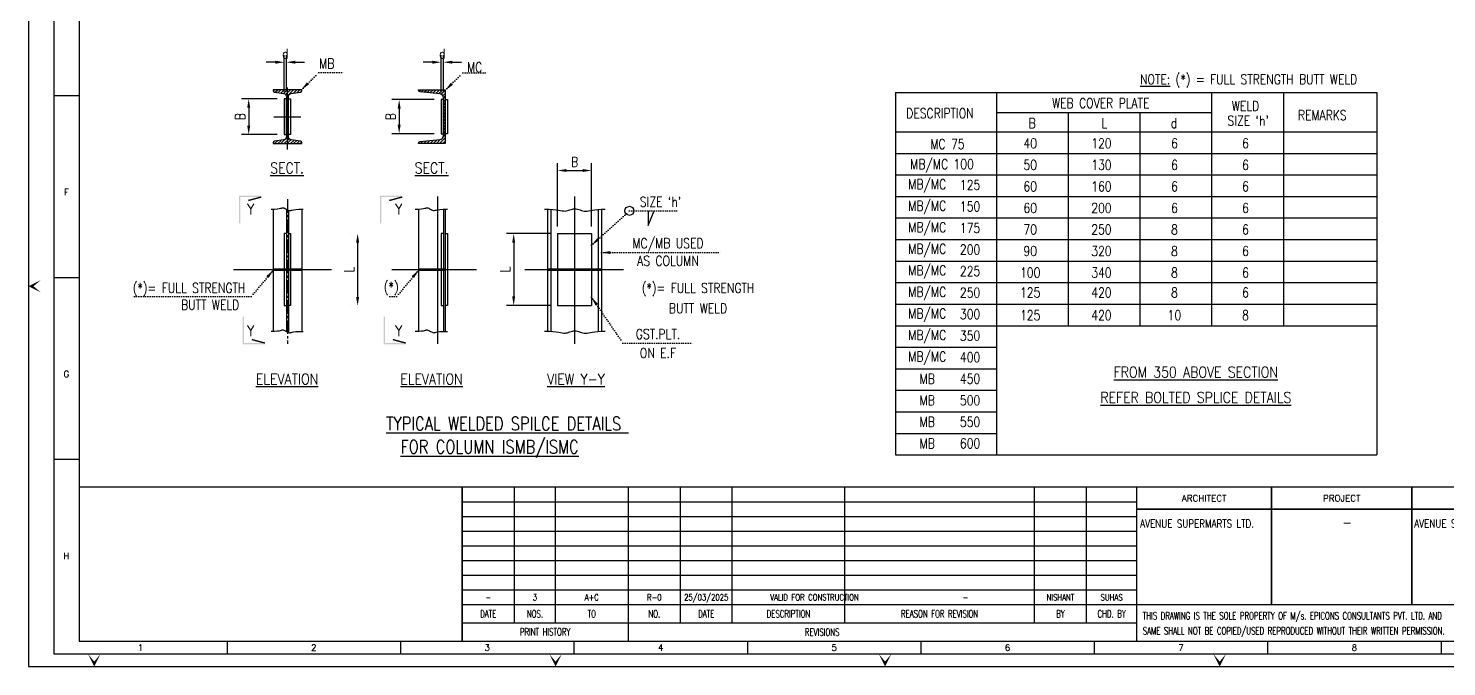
# Model space of a CAD drawing. Extents: x -69352 to 1013721, y -547461 to -186867.
# Drawn here: x -69352 to -29827, y -521448 to -503669 of the extents above; entities that cross this region are included whole.
import ezdxf
from ezdxf.enums import TextEntityAlignment as Align
from ezdxf.lldxf.tags import DXFTag

# ---------------------------------------------------------------- set-up
doc = ezdxf.new("R2010")
doc.units = 0
doc.header["$LTSCALE"] = 500
doc.header["$MEASUREMENT"] = 0
doc.header["$PDMODE"] = 35
doc.header["$PDSIZE"] = -15
doc.linetypes.add('CENTER2', pattern=[1.125, 0.75, -0.125, 0.125, -0.125])
doc.linetypes.add('DOT2', pattern=[0.125, 0, -0.125])
doc.layers.get('DEFPOINTS').update_dxf_attribs({"color": 4})
for name, color, linetype in [('CIV-CEN', 1, 'CENTER2'), ('CIV-COL', 3, 'Continuous'), ('CIV-DIM', 2, 'Continuous'), ('CIV-PLT', 2, 'Continuous'), ('CIV-SYM', 3, 'Continuous'), ('CIV-TBL', 7, 'Continuous'), ('CIV-TIT', 4, 'Continuous'), ('PNA', 10, 'Continuous'), ('S-TEXT', 2, 'Continuous'), ('S-TEXT-1', 4, 'Continuous'), ('S-TEXT-1 @ 1', 4, 'Continuous'), ('S-TITIL', 6, 'Continuous'), ('SHEET', 7, 'Continuous'), ('TEXT', 4, 'Continuous'), ('TEXT (SHEET)', 4, 'Continuous')]:
    doc.layers.add(name, color=color, linetype=linetype)
doc.styles.add('ROMANS', font='simplex.shx', dxfattribs={"width": 0.8, "height": 275})
tags = doc.linetypes.add('HIDDEN', pattern=[0.375, 0.25, -0.125]).pattern_tags.tags
tags[6:7] = [DXFTag(74, 4), DXFTag(75, 0), DXFTag(340, '0'), DXFTag(46, 1.0), DXFTag(50, 0.0), DXFTag(44, 0.0), DXFTag(45, 0.0)]
tags[4:5] = [DXFTag(74, 4), DXFTag(75, 0), DXFTag(340, '0'), DXFTag(46, 1.0), DXFTag(50, 0.0), DXFTag(44, 0.0), DXFTag(45, 0.0)]
doc.dimstyles.new('dim100', dxfattribs={"dimtxt": 250, "dimasz": 250, "dimexe": 200, "dimexo": 200, "dimgap": 100, "dimtad": 1, "dimdec": 0, "dimzin": 0, "dimdsep": 46, "dimtxsty": 'ROMANS', "dimcen": 0, "dimclrd": 5, "dimclre": 5, "dimclrt": 4, "dimadec": 0, "dimazin": 0, "dimtfac": 1, "dimtdec": 0, "dimtix": 1, "dimtofl": 0, "dimtmove": 2, "dimatfit": 3, "dimfxl": 0, "dimtolj": 1, "dimtzin": 0, "dimlwd": -1, "dimlwe": -1, "dimarcsym": 0})

# ---------------------------------------------------------------- blocks, each defined once
blk = doc.blocks.new('*D1393')
at = {"layer": 'CIV-DIM', "color": 5}
for p, q in [((-54606, -509186), (-54606, -507428)), ((-53656, -509186), (-53656, -507428)), ((-54356, -507628), (-53906, -507628))]:
    blk.add_line(p, q, dxfattribs=at)
for points in [[(-54356, -507586), (-54356, -507669), (-54606, -507628)], [(-53906, -507669), (-53906, -507586), (-53656, -507628)]]:
    blk.add_solid(points, dxfattribs=at)
at = {"layer": 'DEFPOINTS', "color": 0}
for p in [(-53656, -507628), (-54606, -509386), (-53656, -509386)]:
    blk.add_point(p, dxfattribs=at)
at = {"layer": 'CIV-DIM', "color": 4, "insert": (-54131, -507390), "char_height": 275, "attachment_point": 5, "style": 'ROMANS'}
blk.add_mtext('\\A1;B', dxfattribs=at)
blk = doc.blocks.new('SECMARK')
for points in [[(0, 6.24), (0.38, 6.24), (0, 0.05), (0.38, 0.43)], [(0.19, 6.19), (0.56, 6.29), (1.16, 2.57), (1.53, 2.67)], [(0, 0.05), (0.38, 0.43), (7.69, 0.05), (7.69, 0.43)]]:
    blk.add_trace(points)
blk = doc.blocks.new('*D1394')
at = {"layer": 'CIV-DIM', "color": 5}
for p, q in [((-60376, -509385), (-60376, -509385)), ((-60176, -509635), (-60176, -511151)), ((-60376, -511401), (-60376, -511401))]:
    blk.add_line(p, q, dxfattribs=at)
for points in [[(-60134, -509635), (-60218, -509635), (-60176, -509385)], [(-60218, -511151), (-60134, -511151), (-60176, -511401)]]:
    blk.add_solid(points, dxfattribs=at)
at = {"layer": 'DEFPOINTS', "color": 0}
for p in [(-60176, -509385), (-60176, -511401), (-60176, -511401)]:
    blk.add_point(p, dxfattribs=at)
at = {"layer": 'CIV-DIM', "color": 4, "insert": (-60413, -510393), "char_height": 275, "attachment_point": 5, "rotation": 90, "style": 'ROMANS'}
blk.add_mtext('\\A1;L', dxfattribs=at)
blk = doc.blocks.new('*D1395')
at = {"layer": 'CIV-DIM', "color": 5}
for p, q in [((-54806, -509386), (-56027, -509386)), ((-55827, -509636), (-55827, -511136)), ((-54806, -511386), (-56027, -511386))]:
    blk.add_line(p, q, dxfattribs=at)
for points in [[(-55786, -509636), (-55869, -509636), (-55827, -509386)], [(-55869, -511136), (-55786, -511136), (-55827, -511386)]]:
    blk.add_solid(points, dxfattribs=at)
at = {"layer": 'DEFPOINTS', "color": 0}
for p in [(-54606, -509386), (-55827, -511386), (-54606, -511386)]:
    blk.add_point(p, dxfattribs=at)
at = {"layer": 'CIV-DIM', "color": 4, "insert": (-56065, -510386), "char_height": 275, "attachment_point": 5, "rotation": 90, "style": 'ROMANS'}
blk.add_mtext('\\A1;L', dxfattribs=at)
blk = doc.blocks.new('*X1368')
at = {"color": 0}
for p, q in [((468.4, 2687), (472.2, 2690.7)), ((474.2, 2683.9), (481, 2690.7)), ((481.9, 2682.8), (489.9, 2690.7)), ((489.7, 2681.7), (498.7, 2690.7)), ((497.4, 2680.6), (507.5, 2690.7)), ((503.2, 2677.5), (516.4, 2690.7)), ((505.3, 2670.8), (525.2, 2690.7)), ((524.8, 2681.5), (534, 2690.7)), ((535.1, 2682.9), (542.9, 2690.7)), ((874.5, 2686.5), (878.8, 2690.7)), ((881.4, 2684.5), (887.6, 2690.7)), ((889.4, 2683.7), (896.4, 2690.7)), ((897.4, 2682.8), (905.3, 2690.7)), ((905.4, 2682), (914.1, 2690.7)), ((913.4, 2681.2), (923, 2690.7)), ((921.4, 2680.3), (931.8, 2690.7)), ((929.4, 2679.5), (940.6, 2690.7)), ((936.9, 2678.2), (948.2, 2689.5)), ((505.3, 2662), (510.8, 2667.5)), ((505.3, 2653.2), (510.8, 2658.7)), ((505.3, 2644.3), (510.8, 2649.8)), ((545.7, 2684.7), (547.6, 2686.6)), ((941.5, 2674), (948.2, 2680.6)), ((942.8, 2666.4), (948.2, 2671.8)), ((942.8, 2657.6), (948.2, 2663)), ((942.8, 2648.7), (948.2, 2654.1)), ((505.3, 2635.5), (510.8, 2641)), ((505.3, 2626.7), (510.8, 2632.2)), ((505.3, 2617.8), (510.8, 2623.3)), ((505.3, 2609), (510.8, 2614.5)), ((942.8, 2639.9), (948.2, 2645.3)), ((942.8, 2631), (948.2, 2636.4)), ((942.8, 2622.2), (948.2, 2627.6)), ((942.8, 2613.4), (948.2, 2618.8)), ((942.8, 2604.5), (948.2, 2609.9)), ((505.3, 2600.1), (510.8, 2605.6)), ((505.3, 2591.3), (510.8, 2596.8)), ((505.3, 2582.5), (510.8, 2588)), ((505.3, 2573.6), (510.8, 2579.1)), ((505.3, 2564.8), (510.8, 2570.3)), ((942.8, 2595.7), (948.2, 2601.1)), ((942.8, 2586.8), (948.2, 2592.2)), ((942.8, 2578), (948.2, 2583.4)), ((942.8, 2569.2), (948.2, 2574.6)), ((472.4, 2540.7), (480.1, 2548.4)), ((481.3, 2540.7), (490.4, 2549.8)), ((490.1, 2540.7), (510.8, 2561.4)), ((499, 2540.7), (512.6, 2554.4)), ((507.8, 2540.7), (518, 2550.9)), ((516.6, 2540.7), (525.8, 2549.8)), ((525.5, 2540.7), (533.5, 2548.8)), ((534.3, 2540.7), (541.2, 2547.7)), ((543.1, 2540.7), (547.5, 2545.1)), ((879, 2540.7), (885.7, 2547.4)), ((887.9, 2540.7), (895.6, 2548.4)), ((896.7, 2540.7), (905.4, 2549.5)), ((905.5, 2540.7), (915.3, 2550.5)), ((914.4, 2540.7), (925.2, 2551.5)), ((923.2, 2540.7), (935.2, 2552.7)), ((932.1, 2540.7), (948.2, 2556.9)), ((940.9, 2540.7), (948.2, 2548)), ((942.5, 2560), (948.2, 2565.7))]:
    blk.add_line(p, q, dxfattribs=at)
blk = doc.blocks.new('*D1396')
at = {"layer": 'CIV-DIM', "color": 5}
for p, q in [((-62421, -505629), (-63412, -505629)), ((-63212, -505879), (-63212, -506379)), ((-62421, -506629), (-63412, -506629))]:
    blk.add_line(p, q, dxfattribs=at)
for points in [[(-63170, -505879), (-63253, -505879), (-63212, -505629)], [(-63253, -506379), (-63170, -506379), (-63212, -506629)]]:
    blk.add_solid(points, dxfattribs=at)
at = {"layer": 'DEFPOINTS', "color": 0}
for p in [(-62221, -505629), (-63212, -506629), (-62221, -506629)]:
    blk.add_point(p, dxfattribs=at)
at = {"layer": 'CIV-DIM', "color": 4, "insert": (-63449, -506129), "char_height": 275, "attachment_point": 5, "rotation": 90, "style": 'ROMANS'}
blk.add_mtext('\\A1;B', dxfattribs=at)
blk = doc.blocks.new('*D1397')
at = {"layer": 'CIV-DIM', "color": 5}
for p, q in [((-62471, -504611), (-62721, -504611)), ((-62221, -505429), (-62221, -504411)), ((-62161, -505429), (-62161, -504411)), ((-61911, -504611), (-61661, -504611))]:
    blk.add_line(p, q, dxfattribs=at)
for points in [[(-62471, -504653), (-62471, -504569), (-62221, -504611)], [(-61911, -504569), (-61911, -504653), (-62161, -504611)]]:
    blk.add_solid(points, dxfattribs=at)
at = {"layer": 'DEFPOINTS', "color": 0}
for p in [(-62221, -504611), (-62221, -505629), (-62161, -505629)]:
    blk.add_point(p, dxfattribs=at)
at = {"layer": 'CIV-DIM', "color": 4, "insert": (-62191, -504374), "char_height": 275, "attachment_point": 5, "style": 'ROMANS'}
blk.add_mtext('\\A1;d', dxfattribs=at)
blk = doc.blocks.new('*D1398')
at = {"layer": 'CIV-DIM', "color": 5}
for p, q in [((-58096, -504611), (-58346, -504611)), ((-57846, -505454), (-57846, -504411)), ((-57786, -505454), (-57786, -504411)), ((-57536, -504611), (-57286, -504611))]:
    blk.add_line(p, q, dxfattribs=at)
for points in [[(-58096, -504653), (-58096, -504569), (-57846, -504611)], [(-57536, -504569), (-57536, -504653), (-57786, -504611)]]:
    blk.add_solid(points, dxfattribs=at)
at = {"layer": 'DEFPOINTS', "color": 0}
for p in [(-57846, -504611), (-57846, -505654), (-57786, -505654)]:
    blk.add_point(p, dxfattribs=at)
at = {"layer": 'CIV-DIM', "color": 4, "insert": (-57816, -504374), "char_height": 275, "attachment_point": 5, "style": 'ROMANS'}
blk.add_mtext('\\A1;d', dxfattribs=at)
blk = doc.blocks.new('*D1399')
at = {"layer": 'CIV-DIM', "color": 5}
for p, q in [((-58046, -505654), (-59219, -505654)), ((-59019, -505904), (-59019, -506354)), ((-58046, -506604), (-59219, -506604))]:
    blk.add_line(p, q, dxfattribs=at)
for points in [[(-58977, -505904), (-59060, -505904), (-59019, -505654)], [(-59060, -506354), (-58977, -506354), (-59019, -506604)]]:
    blk.add_solid(points, dxfattribs=at)
at = {"layer": 'DEFPOINTS', "color": 0}
for p in [(-57846, -505654), (-59019, -506604), (-57846, -506604)]:
    blk.add_point(p, dxfattribs=at)
at = {"layer": 'CIV-DIM', "color": 4, "insert": (-59256, -506129), "char_height": 275, "attachment_point": 5, "rotation": 90, "style": 'ROMANS'}
blk.add_mtext('\\A1;B', dxfattribs=at)
blk = doc.blocks.new('FOLDER')
at = {"layer": 'PNA'}
for points in [[(-1250, 2500), (0, 0), (0, 1000)], [(1250, 2500), (0, 0), (0, 1000)]]:
    blk.add_solid(points, dxfattribs=at)
blk = doc.blocks.new('zw$C05B')
at = {"color": 1}
for p, q in [((81765, 6957), (1968, 6957)), ((16829, 2405), (43026, 2405)), ((16829, 1697), (43026, 1697))]:
    blk.add_line(p, q, dxfattribs=at)
for p, q in [((18873, 1697), (18873, 6957)), ((20456, 1697), (20456, 6957)), ((25309, 1697), (25309, 6957)), ((27319, 1697), (27319, 6957)), ((31691, 1697), (31691, 6957)), ((39052, 1697), (39052, 6957)), ((41075, 1697), (41075, 6957))]:
    blk.add_line(p, q)
at = {"color": 5, "linetype": 'ByBlock', "lineweight": -2}
for p, q in [((16841, 6388), (43026, 6388)), ((16841, 5819), (43026, 5819)), ((16841, 5250), (43026, 5250)), ((16841, 4681), (43026, 4681)), ((16841, 4112), (43026, 4112)), ((16841, 3543), (43026, 3543)), ((16841, 2974), (43026, 2974))]:
    blk.add_line(p, q, dxfattribs=at)
at = {"flags": 128}
blk.add_lwpolyline([(0, 0), (82749, 0), (82749, 58210), (0, 58210)], close=True, dxfattribs=at)
at = {"color": 1, "const_width": 56.6}
for points in [[(16841, 997), (16841, 6957)], [(23286, 997), (23286, 6957)], [(43026, 984), (43026, 6957)], [(48258, 2400), (48258, 6957)], [(53706, 2400), (53706, 6957)], [(43026, 6111), (58846, 6111)], [(43026, 2400), (58846, 2400)]]:
    blk.add_lwpolyline(points, dxfattribs=at)
at = {"layer": 'PNA'}
for p, q in [((984, 22163), (1968, 22163)), ((984, 15103), (1968, 15103)), ((984, 8044), (1968, 8044)), ((7716, 984), (7716, 492)), ((14447, 984), (14447, 492)), ((21179, 984), (21179, 492)), ((27911, 984), (27911, 492)), ((34643, 984), (34643, 492)), ((41374, 984), (41374, 492)), ((48106, 984), (48106, 492)), ((54838, 984), (54838, 492))]:
    blk.add_line(p, q, dxfattribs=at)
at = {"layer": 'PNA', "color": 1}
for points in [[(984, 492), (82257, 492), (82257, 57718), (984, 57718)], [(1968, 984), (81765, 984), (81765, 57226), (1968, 57226)]]:
    blk.add_lwpolyline(points, close=True, dxfattribs=at)
at = {"layer": 'PNA', "xscale": 0.1967862005670764, "yscale": 0.1967862005670764, "zscale": 0.1967862005670764, "rotation": 270}
blk.add_blockref('FOLDER', (0, 14759), dxfattribs=at)
at = {"layer": 'PNA', "xscale": 0.1967862009743818, "yscale": 0.1967862009743818, "zscale": 0.1967862009743818}
for p in [(2558, 0), (20466, 0), (33257, 0), (46245, 0)]:
    blk.add_blockref('FOLDER', p, dxfattribs=at)
at = {"layer": 'PNA', "style": 'ROMANS'}
for s, p in [('F', (1476, 18410)), ('G', (1476, 11350)), ('H', (1476, 4291)), ('1', (4351, 738)), ('2', (11082, 738)), ('3', (17814, 738)), ('4', (24546, 738)), ('5', (31278, 738)), ('6', (38009, 738)), ('7', (44741, 738)), ('8', (51473, 738))]:
    blk.add_text(s, height=246, dxfattribs=at).set_placement(p, align=Align.MIDDLE)
at = {"layer": 'TEXT (SHEET)', "color": 2, "style": 'ROMANS'}
for s, p in [('ARCHITECT', (45642, 6534)), ('PROJECT', (50982, 6534))]:
    blk.add_text(s, height=249.9, dxfattribs=at).set_placement(p, align=Align.MIDDLE_CENTER)
at = {"layer": 'TEXT (SHEET)', "color": 4, "style": 'ROMANS', "width": 0.7}
for s, height, p in [('DATE', 283.1, (17851, 2051)), ('NOS.', 283.1, (19664, 2051)), ('TO', 283.1, (21871, 2051)), ('NO.', 283.1, (24298, 2051)), ('DATE', 283.1, (26314, 2051)), ('DESCRIPTION', 283.06, (29505, 2051)), ('REASON FOR REVISION', 283.06, (35371, 2051)), ('BY', 283.1, (40063, 2051)), ('CHD. BY', 283.1, (42050, 2051)), ('PRINT HISTORY', 283.06, (20058, 1347)), ('REVISIONS', 283.1, (30815, 1341))]:
    blk.add_text(s, height=height, dxfattribs=at).set_placement(p, align=Align.MIDDLE_CENTER)
for s, p in [('THIS DRAWING IS THE SOLE PROPERTY OF M/s. EPICONS CONSULTANTS PVT. LTD. AND', (43259, 1832)), ('SAME SHALL NOT BE COPIED/USED REPRODUCED WITHOUT THEIR WRITTEN PERMISSION.', (43259, 1247))]:
    blk.add_text(s, height=283.06, dxfattribs=at).set_placement(p)

msp = doc.modelspace()

# ---------------------------------------------------------------- linework, layer by layer
at = {"layer": 'CIV-CEN', "color": 8, "ltscale": 250}
for p, q in [((-62133.386, -507045.379), (-62133.386, -505316.476)), ((-62510.937, -506128.767), (-61755.834, -506128.767)), ((-57954.021, -508354.018), (-57954.021, -512458.35)), ((-54131.38, -508354.018), (-54131.38, -512458.35)), ((-63638.23, -510385.854), (-60901.67, -510385.854)), ((-59219.428, -510385.854), (-56859.365, -510385.854)), ((-59219.428, -510385.854), (-56859.365, -510385.854)), ((-55519.795, -510385.854), (-52767.163, -510385.854))]:
    msp.add_line(p, q, dxfattribs=at)
at = {"layer": 'CIV-CEN'}
msp.add_line((-62133.386, -508429.11), (-62133.386, -512458.35), dxfattribs=at)
at = {"layer": 'CIV-COL', "ltscale": 500}
for p, q in [((-62533.386, -508703.779), (-62533.386, -510370.854)), ((-61733.386, -508703.779), (-61733.386, -510370.854)), ((-58482.021, -508703.779), (-58482.021, -510370.854)), ((-57732.021, -508703.779), (-57732.021, -510370.854)), ((-54881.38, -508703.35), (-54881.38, -510370.854)), ((-54793.733, -508706.883), (-54793.733, -510370.854)), ((-53469.027, -508710.158), (-53469.027, -510370.854)), ((-53381.38, -508704.15), (-53381.38, -510370.854)), ((-62533.386, -510370.854), (-61733.386, -510370.854)), ((-62533.386, -510400.854), (-62533.386, -512104.389)), ((-62533.386, -510400.854), (-61733.386, -510400.854)), ((-61733.386, -510400.854), (-61733.386, -512108.767)), ((-58482.021, -510370.854), (-57732.021, -510370.854)), ((-58482.021, -510400.854), (-57732.021, -510400.854)), ((-58482.021, -510400.854), (-58482.021, -512103.703)), ((-57732.021, -510400.854), (-57732.021, -512108.926)), ((-54881.38, -510370.854), (-54606.38, -510370.854)), ((-54881.38, -510400.854), (-54606.38, -510400.854)), ((-54881.38, -510400.854), (-54881.38, -512103.907)), ((-54793.733, -510400.854), (-54793.733, -512107.327)), ((-53656.38, -510370.854), (-53381.38, -510370.854)), ((-53656.38, -510400.854), (-53381.38, -510400.854)), ((-53469.027, -510400.854), (-53469.027, -512110.602)), ((-53381.38, -510400.854), (-53381.38, -512104.594))]:
    msp.add_line(p, q, dxfattribs=at)
at = {"layer": 'CIV-COL', "linetype": 'HIDDEN', "ltscale": 500}
for p, q in [((-62160.886, -508706.322), (-62160.886, -512108.069)), ((-62105.886, -508734.204), (-62105.886, -510370.854)), ((-57786.021, -508707.727), (-57786.021, -512109.474)), ((-54606.38, -510370.854), (-53656.38, -510370.854)), ((-54606.38, -510400.854), (-53656.38, -510400.854))]:
    msp.add_line(p, q, dxfattribs=at)
at = {"layer": 'CIV-COL'}
for points in [[(-61772.123, -505444.036, 0.373884679), (-61733.386, -505399.474), (-61733.386, -505378.767), (-62133.386, -505378.767), (-62533.386, -505378.767), (-62533.386, -505399.474, 0.373884679), (-62494.648, -505444.036), (-62238.36, -505480.055, -0.373884679), (-62160.886, -505569.179), (-62160.886, -506128.767), (-62160.886, -506688.356, -0.373884679), (-62238.36, -506777.48), (-62494.648, -506813.499, 0.373884679), (-62533.386, -506858.061), (-62533.386, -506878.767), (-62133.386, -506878.767), (-61733.386, -506878.767), (-61733.386, -506858.061, 0.373884679), (-61772.123, -506813.499), (-62028.411, -506777.48, -0.373884679), (-62105.886, -506688.356), (-62105.886, -506128.767), (-62105.886, -505569.179, -0.373884679), (-62028.411, -505480.055)], [(-57786.021, -506128.767), (-57786.021, -505595.384, 0.383864035), (-57875.568, -505495.932), (-58437.247, -505436.897, -0.383864035), (-58482.021, -505387.171), (-58482.021, -505378.767), (-57732.021, -505378.767), (-57732.021, -506128.767), (-57732.021, -506878.767), (-58482.021, -506878.767), (-58482.021, -506870.364, -0.383864035), (-58437.247, -506820.638), (-57875.568, -506761.603, 0.383864035), (-57786.021, -506662.151)]]:
    msp.add_lwpolyline(points, format="xyb", close=True, dxfattribs=at)
at = {"layer": 'CIV-DIM', "color": 8, "linetype": 'DOT2', "ltscale": 100}
for p, q in [((-61991.964, -509384.712), (-57901.417, -509384.712)), ((-61991.964, -511401.159), (-57901.417, -511401.159))]:
    msp.add_line(p, q, dxfattribs=at)
at = {"layer": 'CIV-PLT'}
for p, q in [((-54606.38, -509379.93), (-54606.38, -511385.854)), ((-54606.38, -509385.854), (-53656.38, -509385.854)), ((-53656.38, -509379.93), (-53656.38, -511385.854)), ((-54606.38, -511385.854), (-53656.38, -511385.854))]:
    msp.add_line(p, q, dxfattribs=at)
for points in [[(-62220.886, -506628.767), (-62160.886, -506628.767), (-62160.886, -505628.767), (-62220.886, -505628.767)], [(-62045.886, -506628.767), (-62105.886, -506628.767), (-62105.886, -505628.767), (-62045.886, -505628.767)], [(-57846.021, -506603.767), (-57786.021, -506603.767), (-57786.021, -505653.767), (-57846.021, -505653.767)], [(-57672.021, -506603.767), (-57732.021, -506603.767), (-57732.021, -505653.767), (-57672.021, -505653.767)]]:
    msp.add_lwpolyline(points, close=True, dxfattribs=at)
at = {"layer": 'CIV-PLT', "linetype": 'HIDDEN'}
for points in [[(-62160.886, -509385.854), (-62220.886, -509385.854), (-62220.886, -511385.854), (-62160.886, -511385.854)], [(-62105.886, -509385.854), (-62045.886, -509385.854), (-62045.886, -511385.854), (-62105.886, -511385.854)], [(-57786.021, -509385.854), (-57846.021, -509385.854), (-57846.021, -511385.854), (-57786.021, -511385.854)], [(-57732.021, -509385.854), (-57672.021, -509385.854), (-57672.021, -511385.854), (-57732.021, -511385.854)]]:
    msp.add_lwpolyline(points, dxfattribs=at)
at = {"layer": 'CIV-SYM'}
for points in [[(-62590.392, -508703.779), (-62489.238, -508701.76), (-62413.696, -508696.511), (-62359.369, -508689.247), (-62321.859, -508681.183), (-62296.767, -508673.534), (-62279.695, -508667.513), (-62266.246, -508664.336), (-62252.022, -508665.216), (-62233.581, -508670.945), (-62211.314, -508680.611), (-62186.571, -508692.881), (-62160.699, -508706.419), (-62135.048, -508719.892), (-62110.965, -508731.964), (-62089.799, -508741.3), (-62072.9, -508746.567), (-62060.518, -508746.867), (-62048.519, -508743.06), (-62031.672, -508736.443), (-62004.744, -508728.312), (-61962.504, -508719.964), (-61899.721, -508712.698), (-61811.163, -508707.809), (-61691.598, -508706.595)], [(-58573.359, -508703.779), (-58472.204, -508701.76), (-58396.663, -508696.511), (-58342.336, -508689.247), (-58304.825, -508681.183), (-58279.734, -508673.534), (-58262.662, -508667.513), (-58249.213, -508664.336), (-58234.988, -508665.216), (-58216.547, -508670.945), (-58194.281, -508680.611), (-58169.538, -508692.881), (-58143.666, -508706.419), (-58118.014, -508719.892), (-58093.932, -508731.964), (-58072.766, -508741.3), (-58055.867, -508746.567), (-58043.485, -508746.867), (-58031.486, -508743.06), (-58014.639, -508736.443), (-57987.711, -508728.312), (-57945.471, -508719.964), (-57882.688, -508712.698), (-57794.13, -508707.809), (-57674.565, -508706.595)], [(-54965.577, -508701.738), (-54838.146, -508704.178), (-54732.864, -508710.59), (-54646.681, -508719.609), (-54576.548, -508729.87), (-54519.416, -508740.011), (-54472.236, -508748.665), (-54431.959, -508754.471), (-54395.535, -508756.062), (-54360.395, -508752.544), (-54325.878, -508744.893), (-54291.804, -508734.554), (-54257.992, -508722.972), (-54224.261, -508711.592), (-54190.431, -508701.859), (-54156.321, -508695.219), (-54121.75, -508693.115), (-54086.567, -508696.504), (-54050.742, -508704.379), (-54014.272, -508715.245), (-53977.156, -508727.607), (-53939.395, -508739.968), (-53900.985, -508750.835), (-53861.927, -508758.71), (-53822.219, -508762.098), (-53781.469, -508760), (-53737.722, -508753.395), (-53688.631, -508743.758), (-53631.85, -508732.565), (-53565.032, -508721.291), (-53485.832, -508711.412), (-53391.904, -508704.402), (-53280.9, -508701.738)], [(-62590.392, -512105.527), (-62489.238, -512103.507), (-62413.696, -512098.258), (-62359.369, -512090.994), (-62321.859, -512082.93), (-62296.767, -512075.281), (-62279.695, -512069.26), (-62266.246, -512066.083), (-62252.022, -512066.963), (-62233.581, -512072.692), (-62211.314, -512082.358), (-62186.571, -512094.628), (-62160.699, -512108.167), (-62135.048, -512121.639), (-62110.965, -512133.711), (-62089.799, -512143.047), (-62072.9, -512148.314), (-62060.518, -512148.614), (-62048.519, -512144.807), (-62031.672, -512138.19), (-62004.744, -512130.059), (-61962.504, -512121.712), (-61899.721, -512114.445), (-61811.163, -512109.556), (-61691.598, -512108.343)], [(-58573.359, -512105.527), (-58472.204, -512103.507), (-58396.663, -512098.258), (-58342.336, -512090.994), (-58304.825, -512082.93), (-58279.734, -512075.281), (-58262.662, -512069.26), (-58249.213, -512066.083), (-58234.988, -512066.963), (-58216.547, -512072.692), (-58194.281, -512082.358), (-58169.538, -512094.628), (-58143.666, -512108.167), (-58118.014, -512121.639), (-58093.932, -512133.711), (-58072.766, -512143.047), (-58055.867, -512148.314), (-58043.485, -512148.614), (-58031.486, -512144.807), (-58014.639, -512138.19), (-57987.711, -512130.059), (-57945.471, -512121.712), (-57882.688, -512114.445), (-57794.13, -512109.556), (-57674.565, -512108.343)], [(-54965.577, -512102.182), (-54838.146, -512104.622), (-54732.864, -512111.034), (-54646.681, -512120.053), (-54576.548, -512130.314), (-54519.416, -512140.455), (-54472.236, -512149.11), (-54431.959, -512154.915), (-54395.535, -512156.506), (-54360.395, -512152.988), (-54325.878, -512145.337), (-54291.804, -512134.998), (-54257.992, -512123.416), (-54224.261, -512112.036), (-54190.431, -512102.303), (-54156.321, -512095.663), (-54121.75, -512093.559), (-54086.567, -512096.948), (-54050.742, -512104.823), (-54014.272, -512115.689), (-53977.156, -512128.051), (-53939.395, -512140.413), (-53900.985, -512151.279), (-53861.927, -512159.154), (-53822.219, -512162.542), (-53781.469, -512160.444), (-53737.722, -512153.839), (-53688.631, -512144.202), (-53631.85, -512133.009), (-53565.032, -512121.735), (-53485.832, -512111.856), (-53391.904, -512104.846), (-53280.9, -512102.182)]]:
    msp.add_lwpolyline(points, dxfattribs=at)
at = {"layer": 'CIV-TBL'}
for p, q in [((-45189.963, -505450.764), (-31772.808, -505450.764)), ((-45189.963, -505450.764), (-45189.963, -515550.261)), ((-42376.075, -505450.764), (-42376.075, -515550.261)), ((-36376.075, -505450.764), (-36376.075, -511950.261)), ((-34376.075, -505450.764), (-34376.075, -511950.261)), ((-31772.808, -505450.764), (-31772.808, -515550.261)), ((-42376.075, -506013.82), (-36376.075, -506013.82)), ((-40376.075, -506013.82), (-40376.075, -511950.261)), ((-38376.075, -506013.82), (-38376.075, -511950.261)), ((-45189.963, -506550.261), (-31772.808, -506550.261)), ((-45189.963, -515550.261), (-31772.808, -515550.261))]:
    msp.add_line(p, q, dxfattribs=at)
at = {"layer": 'CIV-TBL', "color": 170}
for p, q in [((-45189.963, -507150.261), (-31772.808, -507150.261)), ((-45189.963, -507750.261), (-31772.808, -507750.261)), ((-45189.963, -508350.261), (-31772.808, -508350.261)), ((-45189.963, -508950.261), (-31772.808, -508950.261)), ((-45189.963, -509550.261), (-31772.808, -509550.261)), ((-45189.963, -510150.261), (-31772.808, -510150.261)), ((-45189.963, -510750.261), (-31772.808, -510750.261)), ((-45189.963, -511350.261), (-31772.808, -511350.261)), ((-45189.963, -511950.261), (-31772.808, -511950.261)), ((-45189.963, -512550.261), (-42376.075, -512550.261)), ((-45189.963, -513150.261), (-42376.075, -513150.261)), ((-45189.963, -513750.261), (-42376.075, -513750.261)), ((-45189.963, -514350.261), (-42376.075, -514350.261)), ((-45189.963, -514950.261), (-42376.075, -514950.261))]:
    msp.add_line(p, q, dxfattribs=at)
at = {"layer": 'CIV-TBL', "color": 2, "linetype": 'HIDDEN'}
msp.add_line((-62105.886, -510400.854), (-62105.886, -512135.951), dxfattribs=at)
at = {"layer": 'S-TEXT-1'}
for p, q in [((-52083.849, -509155.218), (-51910.256, -508751.248)), ((-52083.849, -508751.248), (-52083.849, -509155.218))]:
    msp.add_line(p, q, dxfattribs=at)
msp.add_circle((-52600.174, -508751.248), 125.753, dxfattribs=at)

# ---------------------------------------------------------------- block references
at = {"layer": 'CIV-DIM', "xscale": 10, "yscale": 10, "zscale": 10}
msp.add_blockref('*X1368', (-67214.2, -532285.996), dxfattribs=at)
at = {"layer": 'CIV-TBL', "yscale": 100, "zscale": 100, "rotation": 270}
for p, xscale in [((-63485.303, -508329.191), 100), ((-59557.221, -508329.191), 100), ((-63385.154, -512472.317), -100), ((-59457.071, -512472.317), -100)]:
    msp.add_blockref('SECMARK', p, dxfattribs=dict(at, xscale=xscale))
at = {"layer": 'SHEET', "xscale": 0.7179330508474546, "yscale": 0.7179330508474546, "zscale": 0.7179330508474546}
msp.add_blockref('zw$C05B', (-69352.42, -521448.04), dxfattribs=at)

# ---------------------------------------------------------------- texts
at = {"layer": 'CIV-TIT', "style": 'ROMANS', "width": 0.85}
for s, p in [('%%uSECT.', (-62141.22, -507556.855)), ('%%uSECT.', (-58116.207, -507556.855)), ('%%uELEVATION', (-62141.22, -513438.767)), ('%%uELEVATION', (-58116.207, -513438.767)), ('%%uVIEW Y-Y', (-54091.195, -513438.767)), ('%%UFROM 350 ABOVE SECTION', (-36816.207, -513245.792)), ('%%UREFER BOLTED SPLICE DETAILS', (-36816.207, -513950.792))]:
    msp.add_text(s, height=300, dxfattribs=at).set_placement(p, align=Align.MIDDLE)
for p in [(-63254.521, -508853.492), (-59130.894, -508853.492), (-63254.521, -512243.208), (-59130.894, -512243.208)]:
    msp.add_text('Y', height=300, dxfattribs=at).set_placement(p)
at = {"layer": 'S-TEXT', "style": 'ROMANS', "width": 0.8}
for s, height, p in [('AVENUE SUPERMARTS LTD.', 222.47634, (-38367.715, -517464.494)), ('AVENUE SUPERMARTS LTD.', 222.47634, (-30729.153, -517464.494)), ('-', 296.635, (-32733.811, -517427.415))]:
    msp.add_text(s, height=height, dxfattribs=at).set_placement(p, align=Align.MIDDLE_LEFT)
at = {"layer": 'S-TEXT-1 @ 1', "style": 'ROMANS', "width": 0.8}
for s, p in [('MB', (-61035.698, -504646.334)), ('MC', (-56916.219, -504750.834)), ("SIZE `h'", (-51735.889, -508501.248)), ('MC/MB USED', (-51526.672, -509653.734)), ('GST.PLT.', (-51805.158, -512184.721)), ('ON E.F', (-51805.158, -512711.221))]:
    msp.add_text(s, height=275, dxfattribs=at).set_placement(p, align=Align.MIDDLE_CENTER)
for s, p in [('%%UNOTE:%%U (*) = FULL STRENGTH BUTT WELD', (-35343.705, -505106.093)), ('DESCRIPTION', (-43948.751, -506032.994)), ('WEB COVER PLATE', (-39466.764, -505751.084)), ('WELD', (-35432.362, -505831.519)), ('B', (-41377.691, -506309.033)), ('L', (-39368.993, -506309.033)), ('d', (-37421.62, -506309.033)), ("SIZE `h'", (-35357.27, -506241.224)), ('REMARKS', (-33292.254, -506086.225)), ('   MC 75', (-43984.595, -506892.697)), ('40', (-41430.921, -506871.191)), ('120', (-39447.254, -506871.191)), ('6', (-37414.778, -506871.191)), ('6', (-35431.11, -506871.191)), ('MB/MC 100', (-43890.03, -507471.191)), ('50', (-41430.921, -507471.191)), ('130', (-39447.254, -507471.191)), ('6', (-37414.778, -507471.191)), ('6', (-35431.11, -507471.191)), ('MB/MC', (-44302.976, -508030.067)), ('125', (-43108.122, -508030.067)), ('60', (-41430.921, -508071.191)), ('160', (-39447.254, -508071.191)), ('6', (-37414.778, -508071.191)), ('6', (-35431.11, -508071.191)), ('MB/MC', (-44302.976, -508630.067)), ('150', (-43108.122, -508630.067)), ('60', (-41430.921, -508671.191)), ('200', (-39447.254, -508671.191)), ('6', (-37414.778, -508671.191)), ('6', (-35431.11, -508671.191)), ('MB/MC', (-44302.976, -509230.067)), ('175', (-43108.122, -509230.067)), ('70', (-41430.921, -509271.191)), ('250', (-39447.254, -509271.191)), ('8', (-37414.778, -509271.191)), ('6', (-35431.11, -509271.191)), ('MB/MC', (-44302.976, -509830.067)), ('200', (-43108.122, -509830.067)), ('90', (-41430.921, -509871.191)), ('320', (-39447.254, -509871.191)), ('8', (-37414.778, -509871.191)), ('6', (-35431.11, -509871.191)), ('AS COLUMN', (-51526.672, -510143.741)), ('MB/MC', (-44302.976, -510430.067)), ('225', (-43108.122, -510430.067)), ('100', (-41430.921, -510471.191)), ('340', (-39447.254, -510471.191)), ('8', (-37414.778, -510471.191)), ('6', (-35431.11, -510471.191)), ('(*)= FULL STRENGTH', (-64876.139, -510918.016)), ('(*)', (-59239.093, -510887.675)), ('(*)= FULL STRENGTH', (-50690.705, -510920.662)), ('MB/MC', (-44302.976, -511030.067)), ('250', (-43108.122, -511030.067)), ('125', (-41430.921, -511026.117)), ('420', (-39447.254, -511026.117)), ('8', (-37414.778, -511026.117)), ('6', (-35431.11, -511026.117)), ('BUTT WELD', (-64285.705, -511370.085)), ('BUTT WELD', (-50690.705, -511467.085)), ('MB/MC', (-44302.976, -511630.067)), ('300', (-43108.122, -511630.067)), ('125', (-41430.921, -511660.369)), ('420', (-39447.254, -511660.369)), ('10', (-37414.778, -511660.369)), ('8', (-35431.11, -511660.369)), ('MB/MC', (-44302.976, -512230.067)), ('350', (-43108.122, -512230.067)), ('MB/MC', (-44302.976, -512830.067)), ('400', (-43108.122, -512830.067)), ('MB', (-44302.976, -513430.067)), ('450', (-43108.122, -513430.067)), ('MB', (-44302.976, -514030.067)), ('500', (-43108.122, -514030.067)), ('MB', (-44302.976, -514630.067)), ('550', (-43108.122, -514630.067)), ('MB', (-44302.976, -515230.067)), ('600', (-43108.122, -515230.067))]:
    msp.add_text(s, height=275, dxfattribs=at).set_placement(p, align=Align.MIDDLE)
at = {"layer": 'S-TITIL', "color": 1, "style": 'ROMANS', "width": 0.8}
for s, p in [('%%UTYPICAL WELDED SPILCE DETAILS ', (-56004.375, -514679.382)), ('%%UFOR COLUMN ISMB/ISMC', (-56498.375, -515322.882))]:
    msp.add_text(s, height=372.34043, dxfattribs=at).set_placement(p, align=Align.MIDDLE_CENTER)
at = {"layer": 'TEXT', "color": 2, "style": 'ROMANS', "width": 0.8}
for s, height, p in [('-', 176.554, (-56532.598, -519517.421)), ('3', 176.554, (-55234.866, -519517.421)), ('A+C', 176.5537, (-53650.44, -519517.421)), ('R-0', 176.5537, (-51908.153, -519517.421)), ('25/03/2025', 176.5537, (-50460.593, -519517.421)), ('VALID FOR CONSTRUCTION', 176.55367, (-47445.254, -519517.421)), ('-', 176.554, (-43233.655, -519517.421)), ('NISHANT', 176.5537, (-40589.835, -519517.421)), ('SUHAS', 176.5537, (-39163.238, -519517.421))]:
    msp.add_text(s, height=height, dxfattribs=at).set_placement(p, align=Align.MIDDLE_CENTER)

# ---------------------------------------------------------------- dimensions: what is measured, and where the dimension line sits
at = {"layer": 'CIV-DIM'}
for base, p1, p2, picture, middle in [((-62220.886, -504611.033), (-62160.886, -505628.767), (-62220.886, -505628.767), '*D1397', (-62190.886, -504373.533)), ((-57846.021, -504611.033), (-57786.021, -505653.767), (-57846.021, -505653.767), '*D1398', (-57816.021, -504373.533))]:
    dim = msp.add_linear_dim(base=base, p1=p1, p2=p2, text='d', dimstyle='dim100', dxfattribs=at)
    dim.commit()
    dim.dimension.update_dxf_attribs({"geometry": picture, "text_midpoint": middle})
for base, p1, p2, text, picture, middle in [((-63211.562, -506628.767), (-62220.886, -505628.767), (-62220.886, -506628.767), 'B', '*D1396', (-63449.062, -506128.767)), ((-59018.639, -506603.767), (-57846.021, -505653.767), (-57846.021, -506603.767), 'B', '*D1399', (-59256.139, -506128.767)), ((-60175.922, -511401.159), (-60175.922, -509384.712), (-60175.922, -511401.159), 'L', '*D1394', (-60413.422, -510392.935)), ((-55827.211, -511385.854), (-54606.38, -509385.854), (-54606.38, -511385.854), 'L', '*D1395', (-56064.711, -510385.854))]:
    dim = msp.add_linear_dim(base=base, p1=p1, p2=p2, angle=90, text=text, dimstyle='dim100', dxfattribs=at)
    dim.commit()
    dim.dimension.update_dxf_attribs({"geometry": picture, "text_midpoint": middle})
dim = msp.add_linear_dim(base=(-53656.38, -507627.776), p1=(-54606.38, -509385.854), p2=(-53656.38, -509385.854), text='B', dimstyle='dim100', override={"dimtxsty": 'ROMANS'}, dxfattribs=at)
dim.commit()
dim.dimension.update_dxf_attribs({"geometry": '*D1393', "text_midpoint": (-54131.38, -507390.276)})

# ---------------------------------------------------------------- leaders
at = {"layer": 'S-TEXT-1', "linetype": 'DOT2', "lineweight": -2}
for points in [[(-61742.611, -505378.767), (-61255.418, -504896.334), (-60536.418, -504896.334)], [(-57732.021, -505391.312), (-57244.827, -504908.878), (-56525.827, -504908.878)], [(-53656.38, -509709.622), (-52600.174, -508751.248), (-51162.603, -508751.248)], [(-53381.38, -509913.067), (-50029.918, -509913.067)], [(-62526.192, -510400.854), (-63142.57, -511141.648), (-66502.71, -511141.648)], [(-58474.827, -510400.854), (-59091.205, -511141.648), (-59392.845, -511141.648)], [(-53656.38, -511156.052), (-52781.283, -512434.721), (-50832.918, -512434.721)]]:
    msp.add_leader(points, dimstyle='dim100', override={"dimgap": 100, "dimtad": 0, "dimarcsym": 1}, dxfattribs=at)

doc.saveas('drawing.dxf')
